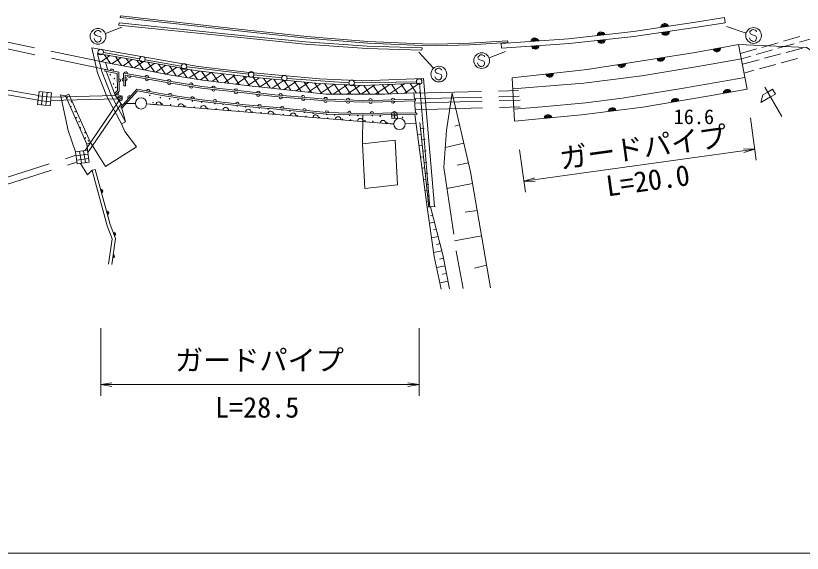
# Model space of a CAD drawing. Units: millimetres, scale not verified. Extents: x 40000 to 680000, y 20000 to 380000.
# Drawn here: x 294151 to 364034, y 205000 to 252794 of the extents above; entities that cross this region are included whole.
import ezdxf
from ezdxf.enums import TextEntityAlignment as Align

# ---------------------------------------------------------------- set-up
doc = ezdxf.new("R2010")
doc.units = ezdxf.units.MM
doc.header["$LTSCALE"] = 1000
doc.linetypes.add('DASHED', pattern=[7.5, 6, -1.5])
for name, color, linetype, lineweight in [('M-BGD', 7, 'Continuous', 13), ('M-STR-HTXT', 7, 'Continuous', 13), ('M-STR-STRC', 7, 'Continuous', 13), ('M-TTL-BAND', 7, 'Continuous', 13)]:
    doc.layers.add(name, color=color, linetype=linetype, lineweight=lineweight)
doc.styles.add('ＭＳ ゴシック', font='')
doc.styles.get('ＭＳ ゴシック').set_extended_font_data('MS Gothic')

# ---------------------------------------------------------------- blocks, each defined once
blk = doc.blocks.new('open_arrow')
at = {"color": 0, "linetype": 'Continuous', "lineweight": -2}
blk.add_lwpolyline([(7.5, 1.25), (0, 0), (7.5, -1.25)], dxfattribs=at)

msp = doc.modelspace()

# ---------------------------------------------------------------- hatches: boundary and pattern name
at = {"layer": 'M-BGD'}
h = msp.add_hatch(dxfattribs=at)
h.set_pattern_fill('USER', color=256, style=0, pattern_type=2)
h.set_pattern_definition([(34.2454, (330020, 246790), (-393.917, 578.645), []), (124.2454, (330020, 246790), (-578.645, -393.917), [])])
h.paths.add_polyline_path([(330020, 246790), (324987, 246600), (321123, 246774), (314865, 247362), (310305, 247895), (301425, 249434), (301584, 248741), (302114, 248623), (302286, 248594), (304789, 248136), (307600, 247577), (310748, 247066), (314878, 246568), (317108, 246333), (321721, 245810), (325020, 245815), (326948, 245814), (329531, 245945), (329534, 245910), (330093, 245923)])

# ---------------------------------------------------------------- linework, layer by layer
at = {"layer": 'M-BGD', "color": 1}
for p, q in [((357112, 252645), (357184, 252170)), ((362376, 250528), (363818, 250941)), ((337270, 250311), (337299, 249917)), ((358382, 250243), (359127, 246267)), ((360454, 249977), (361896, 250390)), ((361862, 249895), (363305, 250307)), ((363785, 250444), (365228, 250857)), ((358535, 249427), (359973, 249839)), ((359939, 249345), (361382, 249757)), ((362607, 249520), (364057, 249905)), ((358621, 248968), (359459, 249208)), ((358711, 248485), (360191, 248879)), ((360674, 249007), (362124, 249392)), ((363596, 248997), (362150, 248600)), ((361667, 248468), (360221, 248072)), ((359738, 247940), (358859, 247699)), ((338477, 243424), (338256, 247261)), ((360527, 245756), (360960, 246006)), ((360527, 245756), (360960, 246006)), ((362210, 243841), (360710, 246439)), ((362210, 243841), (360710, 246439)), ((360960, 246006), (361393, 246256)), ((360960, 246006), (361393, 246256)), ((361393, 246256), (361643, 245823)), ((361393, 246256), (361643, 245823)), ((360527, 245756), (360344, 245073)), ((360527, 245756), (360344, 245073)), ((361210, 245573), (360344, 245073)), ((361210, 245573), (360344, 245073)), ((361643, 245823), (361210, 245573)), ((361643, 245823), (361210, 245573))]:
    msp.add_line(p, q, dxfattribs=at)
at = {"layer": 'M-BGD'}
for p, q in [((303324, 251953), (303344, 252152)), ((314424, 250821), (303324, 251953)), ((314445, 251020), (303344, 252152)), ((319897, 250476), (314445, 251020)), ((319880, 250277), (314424, 250821)), ((325350, 249891), (319880, 250277)), ((325361, 250091), (319897, 250476)), ((301412, 247702), (300901, 249930)), ((300901, 249930), (310363, 248291)), ((305155, 248965), (301948, 249525)), ((330243, 249735), (325350, 249891)), ((330249, 249935), (325361, 250091)), ((330249, 249935), (330243, 249735)), ((301795, 247822), (301425, 249434)), ((301425, 249434), (310305, 247895)), ((308855, 248319), (305648, 248879)), ((302114, 248623), (302329, 247979)), ((304789, 248136), (302114, 248623)), ((304789, 248136), (307600, 247577)), ((314820, 247601), (309350, 248247)), ((310363, 248291), (314907, 247760)), ((302252, 245618), (301412, 247702)), ((302615, 245787), (301795, 247822)), ((302055, 247879), (302084, 248026)), ((302084, 248026), (303314, 247790)), ((302971, 245716), (302200, 247851)), ((303338, 246093), (303314, 247790)), ((303730, 247686), (303767, 246549)), ((304616, 247543), (303730, 247686)), ((303886, 247509), (303917, 246554)), ((304592, 247394), (303886, 247509)), ((307389, 246896), (304590, 247395)), ((307414, 247044), (304616, 247543)), ((307600, 247577), (310748, 247066)), ((310305, 247895), (314865, 247362)), ((314907, 247760), (321150, 247173)), ((317772, 247271), (315316, 247544)), ((310653, 246366), (307389, 246896)), ((307414, 247044), (310674, 246515)), ((310748, 247066), (314878, 246568)), ((314865, 247362), (321123, 246774)), ((323747, 246841), (318270, 247226)), ((321123, 246774), (324987, 246600)), ((321150, 247173), (324988, 247001)), ((329745, 246928), (324246, 246828)), ((324987, 246600), (330020, 246790)), ((324988, 247001), (330387, 247204)), ((330020, 246790), (330950, 235785)), ((330387, 247204), (331349, 235819)), ((296220, 246055), (296098, 244911)), ((297324, 245937), (296220, 246055)), ((296451, 244873), (296573, 246017)), ((302971, 245716), (303338, 246093)), ((303477, 244661), (304919, 246274)), ((303767, 246549), (303917, 246554)), ((304919, 246274), (307196, 245848)), ((314684, 245894), (310653, 246366)), ((310674, 246515), (314702, 246043)), ((314702, 246043), (317164, 245759)), ((314878, 246568), (317108, 246333)), ((317108, 246333), (321721, 245810)), ((296180, 245679), (297283, 245561)), ((296828, 244833), (296951, 245977)), ((297201, 244793), (297324, 245937)), ((298120, 245757), (298560, 245677)), ((298120, 245757), (298815, 242593)), ((303557, 243175), (302252, 245618)), ((303910, 243363), (302615, 245787)), ((302971, 245716), (303609, 244808)), ((303197, 245394), (303560, 245673)), ((303651, 245554), (303289, 245275)), ((303560, 245673), (303651, 245554)), ((310457, 245353), (307196, 245848)), ((310457, 245353), (314575, 244869)), ((317149, 245610), (314684, 245894)), ((321705, 245232), (317149, 245610)), ((317164, 245759), (321713, 245382)), ((321713, 245382), (324987, 245271)), ((325020, 245815), (321721, 245810)), ((324987, 245271), (326767, 245293)), ((325020, 245815), (326948, 245814)), ((329672, 245375), (326767, 245293)), ((329531, 245945), (326948, 245814)), ((329531, 245945), (329577, 245372)), ((329672, 245375), (329677, 245225)), ((332923, 245913), (334557, 238914)), ((296098, 244911), (297201, 244793)), ((296136, 245269), (297240, 245151)), ((303477, 244661), (303589, 244561)), ((304780, 244999), (303780, 245003)), ((305779, 244954), (306775, 244866)), ((327748, 243162), (305781, 244961)), ((306030, 244932), (307026, 244844)), ((314575, 244869), (317025, 244665)), ((317025, 244665), (321759, 244199)), ((324986, 245121), (321705, 245232)), ((326770, 245143), (324986, 245121)), ((329677, 245225), (326770, 245143)), ((329674, 244161), (329589, 245223)), ((303589, 244561), (303910, 243363)), ((321759, 244199), (324990, 244111)), ((324990, 244111), (326769, 244134)), ((326769, 244134), (329794, 244162)), ((327524, 244149), (328022, 244198)), ((327573, 243651), (327524, 244149)), ((327549, 243900), (328046, 243949)), ((327773, 244173), (327822, 243676)), ((328022, 244198), (328071, 243700)), ((330709, 235768), (329611, 244010)), ((329794, 244162), (329796, 244012)), ((303557, 243175), (303910, 243363)), ((327750, 243179), (326751, 243227)), ((328071, 243700), (327573, 243651)), ((328749, 243185), (329747, 243243)), ((330859, 235780), (330052, 243308)), ((299456, 240697), (298815, 242593)), ((330113, 242740), (330447, 242776)), ((333170, 242983), (333583, 243088)), ((329851, 242209), (330166, 242243)), ((324947, 241396), (327853, 241724)), ((325156, 237443), (324947, 241396)), ((328062, 237772), (327853, 241724)), ((329983, 241217), (330273, 241248)), ((330219, 241746), (330528, 241779)), ((333960, 241469), (332316, 241088)), ((300514, 240854), (299456, 240697)), ((299456, 240697), (299616, 239619)), ((300567, 240499), (299509, 240342)), ((299821, 240751), (299982, 239673)), ((300180, 240804), (300340, 239726)), ((300675, 239776), (300514, 240854)), ((330326, 240751), (330608, 240781)), ((300625, 240109), (299567, 239951)), ((299616, 239619), (300675, 239776)), ((330115, 240226), (330379, 240254)), ((330432, 239757), (330688, 239784)), ((333385, 239496), (334369, 239719)), ((300517, 238639), (299916, 239663)), ((300517, 238639), (300951, 239073)), ((300951, 239073), (301218, 239126)), ((301218, 239126), (302550, 234218)), ((330247, 239234), (330486, 239260)), ((330539, 238763), (330768, 238787)), ((334557, 238914), (336325, 228599)), ((325156, 237443), (328062, 237772)), ((330379, 238243), (330592, 238266)), ((330646, 237768), (330848, 237790)), ((334733, 237882), (332462, 237436)), ((330511, 237251), (330699, 237271)), ((330643, 236260), (330805, 236277)), ((330752, 236774), (330928, 236793)), ((330709, 235768), (331008, 235792)), ((331008, 235792), (331407, 235824)), ((332109, 231549), (331008, 235792)), ((331201, 235049), (331015, 235012)), ((334073, 235325), (335146, 235472)), ((302550, 234218), (303013, 232992)), ((331361, 234430), (330910, 234340)), ((331524, 233804), (331274, 233754)), ((303013, 232992), (302685, 230662)), ((331688, 233172), (331091, 233053)), ((335533, 233218), (333149, 232793)), ((331854, 232533), (331531, 232468)), ((332022, 231887), (331276, 231738)), ((332705, 228502), (332109, 231549)), ((332172, 231230), (331797, 231155)), ((334912, 230335), (335979, 230615)), ((332302, 230562), (331551, 230412)), ((332434, 229887), (332045, 229810)), ((332568, 229205), (331819, 229056))]:
    msp.add_line(p, q, dxfattribs=at)
at = {"layer": 'M-BGD', "linetype": 'DASHED'}
for p, q in [((289939, 251184), (302286, 248594)), ((289983, 250561), (302156, 248008)), ((283985, 247820), (296181, 245691)), ((303166, 247666), (302055, 247879)), ((303187, 246153), (303166, 247666)), ((284146, 247385), (296138, 245293)), ((302915, 245873), (303187, 246153)), ((304975, 246111), (303589, 244561)), ((307171, 245700), (304975, 246111)), ((329534, 245910), (338811, 246135)), ((297250, 245247), (303185, 245412)), ((297282, 245548), (302975, 245706)), ((298560, 245677), (298869, 245827)), ((298560, 245677), (300473, 241366)), ((298869, 245827), (300783, 241516)), ((310437, 245204), (307171, 245700)), ((329574, 245410), (338891, 245636)), ((329608, 245030), (338960, 245296)), ((332923, 245913), (332427, 242620)), ((303323, 245215), (300307, 240823)), ((303507, 244953), (300546, 240641)), ((314560, 244720), (310437, 245204)), ((317012, 244516), (314560, 244720)), ((329625, 244430), (338977, 244697)), ((321749, 244049), (317012, 244516)), ((324989, 243961), (321749, 244049)), ((324947, 241396), (324989, 243961)), ((326771, 243984), (324989, 243961)), ((329796, 244012), (326771, 243984)), ((303834, 242489), (303557, 243175)), ((332427, 242620), (332187, 239297)), ((303834, 242489), (304890, 241130)), ((300473, 241366), (300783, 241516)), ((300473, 241366), (300523, 240861)), ((300783, 241516), (302135, 239393)), ((302135, 239393), (304890, 241130)), ((291421, 237798), (299503, 240382)), ((291621, 237232), (299592, 239781)), ((302264, 234125), (300929, 239047)), ((332187, 239297), (333286, 231872)), ((330709, 235768), (331324, 231395)), ((302705, 232958), (302264, 234125)), ((302387, 230695), (302705, 232958)), ((331324, 231395), (331941, 228482)), ((333286, 231872), (333911, 228535))]:
    msp.add_line(p, q, dxfattribs=at)
at = {"layer": 'M-BGD', "color": 1}
for points in [[(357112, 252645), (354552, 252225), (349049, 251378), (343270, 250734), (337270, 250311)], [(337299, 249917), (343344, 250329), (349068, 250937), (354700, 251765), (357184, 252170)], [(338256, 247261), (344937, 248007), (354517, 249525), (358382, 250243)], [(358382, 250243), (364421, 249969), (372519, 244908)], [(338312, 246288), (344638, 246799), (349792, 247453), (354743, 248281), (358621, 248968)], [(358932, 247310), (353491, 246367), (348025, 245465), (344804, 245060), (340921, 244692), (338416, 244473)], [(359127, 246267), (355621, 245632), (349879, 244666), (344412, 243976), (338477, 243424)]]:
    msp.add_lwpolyline(points, dxfattribs=at)
at = {"layer": 'M-BGD'}
for centre, radius in [((301702, 249568), 249), ((305402, 248922), 249), ((309102, 248277), 249), ((302547, 247545), 25), ((315068, 247572), 249), ((318021, 247244), 249), ((302846, 246719), 25), ((302915, 247204), 25), ((323996, 246823), 249), ((329995, 246933), 249), ((303035, 246418), 25), ((298714, 245514), 25), ((305283, 244997), 500), ((306060, 245704), 25), ((307008, 245520), 25), ((307819, 245408), 25), ((308579, 245338), 25), ((299055, 244706), 25), ((299099, 245146), 25), ((306346, 245063), 25), ((307157, 244951), 25), ((307918, 244881), 25), ((309176, 244751), 25), ((309838, 245207), 25), ((310014, 244659), 25), ((310675, 245115), 25), ((311846, 244992), 25), ((312576, 244907), 25), ((313844, 244773), 25), ((314584, 244687), 25), ((315796, 244579), 25), ((299432, 244265), 25), ((311206, 244549), 25), ((311953, 244495), 25), ((313201, 244384), 25), ((313943, 244323), 25), ((315167, 244230), 25), ((315948, 244164), 25), ((316585, 244517), 25), ((317172, 244060), 25), ((317813, 244401), 25), ((317933, 244006), 25), ((318514, 244336), 25), ((319163, 243900), 25), ((319798, 244211), 25), ((320582, 244128), 25), ((321770, 244017), 25), ((322489, 243980), 25), ((323813, 243947), 25), ((324548, 243920), 25), ((325836, 243908), 25), ((299543, 243724), 25), ((299781, 243370), 25), ((319941, 243840), 25), ((321132, 243740), 25), ((321857, 243682), 25), ((323174, 243573), 25), ((323893, 243523), 25), ((325174, 243452), 25), ((325878, 243405), 25), ((326539, 243861), 25), ((327133, 243318), 25), ((328248, 243155), 500), ((327794, 243775), 25), ((328524, 243759), 25), ((299878, 242829), 25), ((300311, 242407), 25), ((300345, 241917), 25), ((300602, 241667), 25)]:
    msp.add_circle(centre, radius, dxfattribs=at)
at = {"layer": 'M-BGD', "color": 1}
for centre, radius, start, end in [((351809, 251748), 354, 17.54357, 179.94875), ((351809, 251748), 283, 19.76761, 177.72471), ((351809, 251748), 212, 23.51394, 173.97839), ((351809, 251748), 142, 31.22567, 166.26666), ((351809, 251748), 100, 41.54333, 155.94899), ((346166, 251002), 354, 15.15763, 177.56281), ((346166, 251002), 283, 17.38167, 175.33877), ((346166, 251002), 212, 21.12799, 171.59244), ((346166, 251002), 142, 28.83972, 163.88071), ((346166, 251002), 100, 39.15739, 153.56305), ((351876, 251404), 354, 197.1633, 359.56848), ((351876, 251404), 283, 199.38734, 357.34444), ((351876, 251404), 212, 203.13366, 353.59811), ((351876, 251404), 142, 210.84539, 345.88638), ((351876, 251404), 100, 221.16305, 335.56872), ((340274, 250469), 354, 12.83306, 175.23824), ((340274, 250469), 283, 15.0571, 173.0142), ((340274, 250469), 212, 18.80343, 169.26788), ((340274, 250469), 142, 26.51516, 161.55615), ((340274, 250469), 100, 36.83282, 151.23848), ((346200, 250687), 354, 194.85436, 357.25954), ((346200, 250687), 283, 197.0784, 355.0355), ((346200, 250687), 212, 200.82473, 351.28918), ((346200, 250687), 142, 208.53646, 343.57745), ((346200, 250687), 100, 218.85412, 333.25978), ((340318, 250177), 354, 192.69553, 355.10071), ((340318, 250177), 283, 194.91957, 352.87667), ((340318, 250177), 212, 198.66589, 349.13034), ((340318, 250177), 142, 206.37762, 341.41861), ((340318, 250177), 100, 216.69529, 331.10095), ((356439, 249937), 354, 199.3182, 1.72337), ((356439, 249937), 283, 201.54223, 359.49933), ((356439, 249937), 212, 205.28856, 355.75301), ((356439, 249937), 142, 213.00029, 348.04128), ((356439, 249937), 100, 223.31795, 337.72362), ((351447, 249093), 354, 197.80395, 0.20913), ((351447, 249093), 283, 200.02799, 357.98509), ((351447, 249093), 212, 203.77432, 354.23876), ((351447, 249093), 142, 211.48605, 346.52703), ((351447, 249093), 100, 221.80371, 336.20937), ((347990, 248545), 354, 197.80395, 0.20913), ((347990, 248545), 283, 200.02799, 357.98509), ((347990, 248545), 212, 203.77432, 354.23876), ((347990, 248545), 142, 211.48605, 346.52703), ((347990, 248545), 100, 221.80371, 336.20937), ((341590, 247688), 354, 195.16359, 357.56877), ((341590, 247688), 283, 197.38763, 355.34473), ((341590, 247688), 212, 201.13395, 351.5984), ((341590, 247688), 142, 208.84568, 343.88667), ((341590, 247688), 100, 219.16334, 333.56901), ((357384, 245896), 354, 19.06255, 181.46773), ((357384, 245896), 283, 21.28659, 179.24369), ((357384, 245896), 212, 25.03292, 175.49736), ((357384, 245896), 142, 32.74465, 167.78563), ((357384, 245896), 100, 43.06231, 157.46797), ((352759, 245096), 354, 18.34905, 180.75423), ((352759, 245096), 283, 20.57309, 178.53019), ((352759, 245096), 212, 24.31941, 174.78386), ((347152, 244267), 354, 15.99365, 178.39882), ((352759, 245096), 142, 32.03114, 167.07213), ((352759, 245096), 100, 42.34881, 156.75447), ((341449, 243646), 354, 14.11196, 176.51713), ((341449, 243646), 283, 16.336, 174.2931), ((347152, 244267), 283, 18.21769, 176.17479), ((347152, 244267), 212, 21.96401, 172.42846), ((347152, 244267), 142, 29.67574, 164.71673), ((347152, 244267), 100, 39.9934, 154.39907), ((341449, 243646), 212, 20.08232, 170.54677), ((341449, 243646), 142, 27.79405, 162.83504), ((341449, 243646), 100, 38.11171, 152.51738)]:
    msp.add_arc(centre, radius, start, end, dxfattribs=at)
at = {"layer": 'M-BGD'}
for centre, radius, start, end in [((302699, 247908), 150, 349.11496, 169.11496), ((303938, 247652), 150, 350.79595, 170.79595), ((304239, 247452), 150, 170.79575, 350.79575), ((305803, 247331), 150, 349.90286, 169.90286), ((303324, 247043), 150, 270.79681, 90.79681), ((303749, 247118), 150, 91.88924, 271.88924), ((303897, 247159), 150, 271.88951, 91.88951), ((305807, 247178), 150, 169.90277, 349.90277), ((307773, 246986), 150, 350.76994, 170.76994), ((307777, 246833), 150, 170.76997, 350.76997), ((309747, 246665), 150, 350.76994, 170.76994), ((303154, 245904), 150, 225.7984, 45.7984), ((305915, 246088), 150, 349.38692, 169.38692), ((309751, 246513), 150, 170.76997, 350.76997), ((311728, 246391), 150, 353.31772, 173.31772), ((311732, 246240), 150, 173.31776, 353.31776), ((313714, 246158), 150, 353.31772, 173.31772), ((313718, 246007), 150, 173.31776, 353.31776), ((315701, 245928), 150, 353.43253, 173.43253), ((303379, 245534), 150, 37.58409, 217.58409), ((303470, 245415), 150, 217.58462, 37.58462), ((304262, 245539), 150, 48.20115, 228.20115), ((307885, 245743), 150, 351.37901, 171.37901), ((309862, 245443), 150, 351.37901, 171.37901), ((311846, 245190), 150, 353.29798, 173.29798), ((315705, 245776), 150, 173.43236, 353.43236), ((317689, 245716), 150, 355.26389, 175.26389), ((317694, 245565), 150, 175.26397, 355.26397), ((319683, 245551), 150, 355.26389, 175.26389), ((319687, 245400), 150, 175.26397, 355.26397), ((321676, 245385), 150, 355.26389, 175.26389), ((323674, 245315), 150, 358.04815, 178.04815), ((325674, 245279), 150, 0.7096, 180.7096), ((327673, 245318), 150, 1.62217, 181.62217), ((306837, 244875), 250, 355.31819, 175.31819), ((308831, 244711), 250, 355.31819, 175.31819), ((310824, 244548), 250, 355.31819, 175.31819), ((312817, 244385), 250, 355.31819, 175.31819), ((313832, 244956), 150, 353.29798, 173.29798), ((315823, 244765), 150, 355.24682, 175.24682), ((317815, 244588), 150, 354.36911, 174.36911), ((321680, 245235), 150, 175.26397, 355.26397), ((323679, 245165), 150, 178.04814, 358.04814), ((325678, 245129), 150, 180.70945, 0.70945), ((327677, 245168), 150, 181.62223, 1.62223), ((314811, 244222), 250, 355.31819, 175.31819), ((316804, 244058), 250, 355.31819, 175.31819), ((318797, 243895), 250, 355.31819, 175.31819), ((319805, 244391), 150, 354.36911, 174.36911), ((320791, 243732), 250, 355.31819, 175.31819), ((321796, 244198), 150, 358.45233, 178.45233), ((323795, 244144), 150, 358.45233, 178.45233), ((325795, 244121), 150, 0.70944, 180.70944), ((327795, 244143), 150, 0.54122, 180.54122), ((322784, 243569), 250, 355.31819, 175.31819), ((324777, 243406), 250, 355.31819, 175.31819), ((326771, 243242), 250, 355.31819, 175.31819), ((301742, 237195), 150, 285.18081, 105.18081), ((301742, 237195), 75, 285.18081, 105.18081), ((302266, 235265), 150, 285.18081, 105.18081), ((302266, 235265), 75, 285.18081, 105.18081), ((302873, 233362), 150, 290.6999, 110.6999), ((302873, 233362), 75, 290.6999, 110.6999), ((302789, 231403), 150, 261.9871, 81.9871), ((302789, 231403), 75, 261.9871, 81.9871)]:
    msp.add_arc(centre, radius, start, end, dxfattribs=at)
at = {"layer": 'M-STR-HTXT'}
for p, q in [((359430, 243705), (359951, 239938)), ((338915, 240868), (339436, 237102)), ((339299, 238092), (359814, 240929))]:
    msp.add_line(p, q, dxfattribs=at)
at = {"layer": 'M-STR-STRC'}
for p, q in [((303431, 252645), (303448, 252794)), ((314488, 251386), (303431, 252645)), ((314505, 251535), (303448, 252794)), ((302117, 251216), (303569, 251785)), ((359044, 251257), (357314, 251829)), ((301145, 251301), (301134, 251222)), ((301134, 251222), (301194, 251094)), ((301235, 251399), (301145, 251301)), ((301194, 251094), (301299, 251043)), ((301327, 251464), (301235, 251399)), ((301299, 251043), (301672, 250911)), ((301443, 251487), (301327, 251464)), ((301524, 251476), (301443, 251487)), ((301625, 251425), (301524, 251476)), ((301702, 251373), (301625, 251425)), ((301672, 250911), (301728, 250790)), ((301726, 251295), (301702, 251373)), ((319992, 250800), (314488, 251386)), ((320006, 250949), (314505, 251535)), ((325426, 250498), (320006, 250949)), ((359389, 251378), (359377, 251299)), ((359377, 251299), (359437, 251171)), ((359479, 251475), (359389, 251378)), ((359437, 251171), (359543, 251120)), ((359570, 251540), (359479, 251475)), ((359543, 251120), (359916, 250988)), ((359687, 251564), (359570, 251540)), ((359768, 251552), (359687, 251564)), ((359869, 251502), (359768, 251552)), ((359946, 251450), (359869, 251502)), ((359916, 250988), (359972, 250867)), ((359970, 251371), (359946, 251450)), ((301135, 250680), (301108, 250757)), ((301194, 250555), (301135, 250680)), ((301266, 250504), (301194, 250555)), ((301369, 250451), (301266, 250504)), ((301453, 250439), (301369, 250451)), ((301570, 250459), (301453, 250439)), ((301658, 250527), (301570, 250459)), ((301707, 250631), (301658, 250527)), ((301728, 250790), (301707, 250631)), ((325417, 250349), (319992, 250800)), ((330252, 250138), (325417, 250349)), ((330257, 250288), (325426, 250498)), ((331533, 250271), (330257, 250288)), ((334481, 250360), (331527, 250271)), ((334486, 250210), (331531, 250121)), ((337854, 250569), (334481, 250360)), ((337864, 250419), (334486, 250210)), ((337864, 250419), (337854, 250569)), ((359379, 250756), (359352, 250833)), ((359438, 250632), (359379, 250756)), ((359510, 250581), (359438, 250632)), ((359613, 250528), (359510, 250581)), ((359697, 250516), (359613, 250528)), ((359814, 250536), (359697, 250516)), ((359901, 250604), (359814, 250536)), ((359951, 250708), (359901, 250604)), ((359972, 250867), (359951, 250708)), ((331270, 248124), (329965, 249563)), ((331531, 250121), (330252, 250138)), ((336201, 249058), (337653, 249626)), ((335229, 249143), (335217, 249063)), ((335217, 249063), (335277, 248936)), ((335319, 249240), (335229, 249143)), ((335277, 248936), (335383, 248884)), ((335410, 249305), (335319, 249240)), ((335383, 248884), (335756, 248753)), ((335527, 249328), (335410, 249305)), ((335608, 249317), (335527, 249328)), ((335709, 249266), (335608, 249317)), ((335786, 249214), (335709, 249266)), ((335810, 249136), (335786, 249214)), ((331602, 248108), (331510, 248043)), ((331718, 248131), (331602, 248108)), ((331800, 248120), (331718, 248131)), ((331900, 248069), (331800, 248120)), ((335219, 248521), (335192, 248598)), ((335278, 248397), (335219, 248521)), ((335350, 248345), (335278, 248397)), ((335452, 248293), (335350, 248345)), ((335537, 248281), (335452, 248293)), ((335654, 248301), (335537, 248281)), ((335741, 248368), (335654, 248301)), ((335791, 248473), (335741, 248368)), ((335756, 248753), (335812, 248632)), ((335812, 248632), (335791, 248473)), ((331411, 247324), (331384, 247401)), ((331421, 247946), (331409, 247866)), ((331409, 247866), (331469, 247739)), ((331510, 248043), (331421, 247946)), ((331469, 247739), (331575, 247687)), ((331575, 247687), (331948, 247555)), ((331977, 248017), (331900, 248069)), ((331948, 247555), (332004, 247435)), ((332001, 247939), (331977, 248017)), ((332004, 247435), (331983, 247275)), ((331470, 247200), (331411, 247324)), ((331542, 247148), (331470, 247200)), ((331644, 247096), (331542, 247148)), ((331729, 247084), (331644, 247096)), ((331846, 247104), (331729, 247084)), ((331933, 247171), (331846, 247104)), ((331983, 247275), (331933, 247171)), ((301702, 225000), (301702, 219000)), ((329995, 225000), (329995, 219000)), ((301702, 220000), (329995, 220000))]:
    msp.add_line(p, q, dxfattribs=at)
for centre in [(301465, 250961), (359709, 251038), (335549, 248802), (331741, 247605)]:
    msp.add_circle(centre, 700, dxfattribs=at)
at = {"layer": 'M-TTL-BAND'}
msp.add_line((40000, 205000), (579000, 205000), dxfattribs=at)

# ---------------------------------------------------------------- block references
at = {"layer": 'M-STR-HTXT', "xscale": 133, "yscale": 133}
for p, rotation in [((359814, 240929), 187.9), ((339299, 238092), 7.9)]:
    msp.add_blockref('open_arrow', p, dxfattribs=dict(at, rotation=rotation))
at = {"layer": 'M-STR-STRC', "xscale": 133, "yscale": 133}
msp.add_blockref('open_arrow', (301702, 220000), dxfattribs=at)
at = {"layer": 'M-STR-STRC', "xscale": 133, "yscale": 133, "rotation": 180}
msp.add_blockref('open_arrow', (329995, 220000), dxfattribs=at)

# ---------------------------------------------------------------- texts
at = {"layer": 'M-BGD', "color": 1, "style": 'ＭＳ ゴシック'}
msp.add_text('16.6', height=1320, dxfattribs=at).set_placement((354402, 243816), align=Align.MIDDLE_CENTER)
at = {"layer": 'M-STR-HTXT', "style": 'ＭＳ ゴシック'}
msp.add_text('ガードパイプ', height=1833, rotation=7.872, dxfattribs=at).set_placement((349895, 241103), align=Align.MIDDLE_CENTER)
msp.add_text('L=20.0', height=1833, rotation=7.872, dxfattribs=at).set_placement((350516, 236693), align=Align.BOTTOM_CENTER)
msp.add_text('ガードパイプ', height=1833, dxfattribs=at).set_placement((315803, 222169), align=Align.MIDDLE_CENTER)
at = {"layer": 'M-STR-STRC', "style": 'ＭＳ ゴシック'}
msp.add_text('L=28.5', height=1833, dxfattribs=at).set_placement((315602, 216512), align=Align.BOTTOM_CENTER)

doc.saveas('drawing.dxf')
